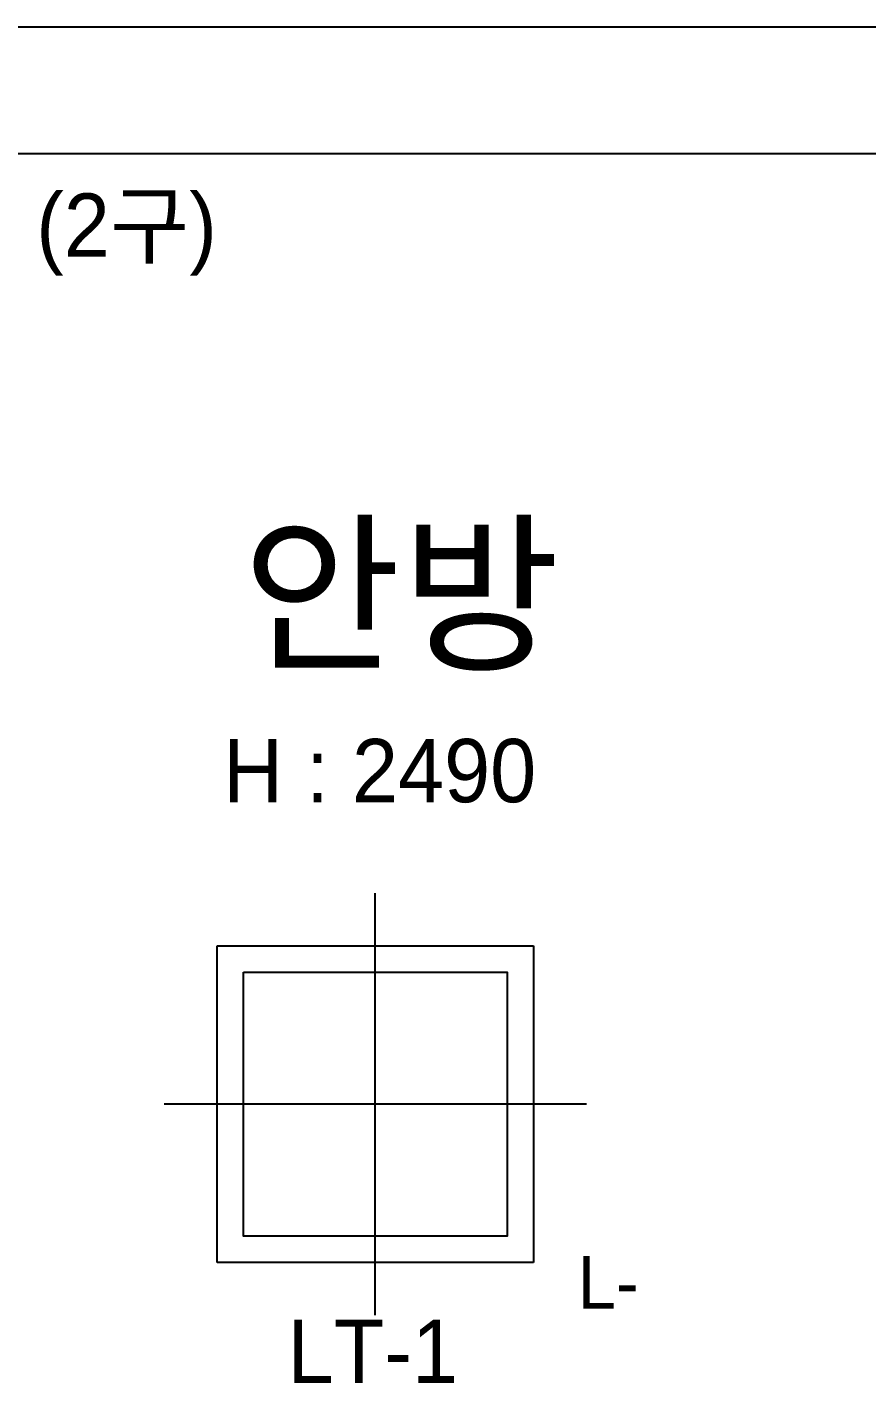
# Model space of a CAD drawing. Header units: inches. Extents: x 7740 to 83056, y -9304 to 75068.
# Drawn here: x 41460 to 42786, y 41593 to 43734 of the extents above; entities that cross this region are included whole.
import ezdxf
from ezdxf.enums import TextEntityAlignment as Align

# ---------------------------------------------------------------- set-up
doc = ezdxf.new("R2010")
doc.units = ezdxf.units.IN
doc.header["$LTSCALE"] = 50
doc.header["$MEASUREMENT"] = 0
for name, color, linetype in [('0-ELC TEXT', 7, 'Continuous'), ('02-WAL', 2, 'Continuous'), ('03-TEXT', 3, 'Continuous'), ('RC-LIGHT', 7, 'Continuous')]:
    doc.layers.add(name, color=color, linetype=linetype)
doc.styles.add('DH-TEXT', font='')
doc.styles.add('코레일둥고', font='Korail_Round_Gothic_Medium.ttf')
doc.styles.get('DH-TEXT').set_extended_font_data('HY울릉도L')

# ---------------------------------------------------------------- blocks, each defined once
blk = doc.blocks.new('FLOORPLAN')
at = {"layer": '02-WAL'}
for p, q in [((42864.9, 45894.9), (39669.9, 45894.9)), ((43845.9, 45694.9), (39869.9, 45694.9))]:
    blk.add_line(p, q, dxfattribs=at)
blk = doc.blocks.new('G-101')
at = {"layer": 'RC-LIGHT', "color": 251}
for p, q in [((0, -400), (0, 400)), ((400, 0), (-400, 0))]:
    blk.add_line(p, q, dxfattribs=at)
at = {"layer": 'RC-LIGHT', "color": 7}
for p, q in [((-300, -300), (-300, 300)), ((-300, 300), (300, 300)), ((300, 300), (300, -300)), ((300, -300), (-300, -300))]:
    blk.add_line(p, q, dxfattribs=at)
at = {"layer": 'RC-LIGHT', "color": 1}
blk.add_lwpolyline([(-250, 250), (250, 250), (250, -250), (-250, -250)], close=True, dxfattribs=at)
at = {"layer": 'RC-LIGHT', "style": 'DH-TEXT'}
blk.add_attdef('L-', text='', height=100, dxfattribs=at).set_placement((383.2, -287.8), align=Align.TOP_LEFT)

msp = doc.modelspace()

# ---------------------------------------------------------------- block references
msp.add_blockref('FLOORPLAN', (179.4, -2161.2))
at = {"layer": 'RC-LIGHT', "xscale": 0.8333333333333334, "yscale": 0.8333333333333334, "zscale": 0.8333333333333334}
msp.add_blockref('G-101', (42009.8, 42032.7), dxfattribs=at).add_auto_attribs({'L-': 'L-'})

# ---------------------------------------------------------------- texts
at = {"layer": '0-ELC TEXT', "style": '코레일둥고'}
msp.add_text('H : 2490', height=100, dxfattribs=at).set_placement((41769.4, 42509.5))
at = {"layer": '03-TEXT', "style": '코레일둥고'}
msp.add_text('안방', height=200, dxfattribs=at).set_placement((42050.6, 42738.1), align=Align.CENTER)
at = {"layer": 'RC-LIGHT', "color": 140, "style": '코레일둥고'}
msp.add_text('(2구)', height=100, dxfattribs=at).set_placement((41474.2, 43471), align=Align.TOP_LEFT)
at = {"layer": 'RC-LIGHT', "color": 30, "style": '코레일둥고'}
msp.add_text('LT-1', height=100, dxfattribs=at).set_placement((41871.3, 41692.5), align=Align.TOP_LEFT)

doc.saveas('drawing.dxf')
